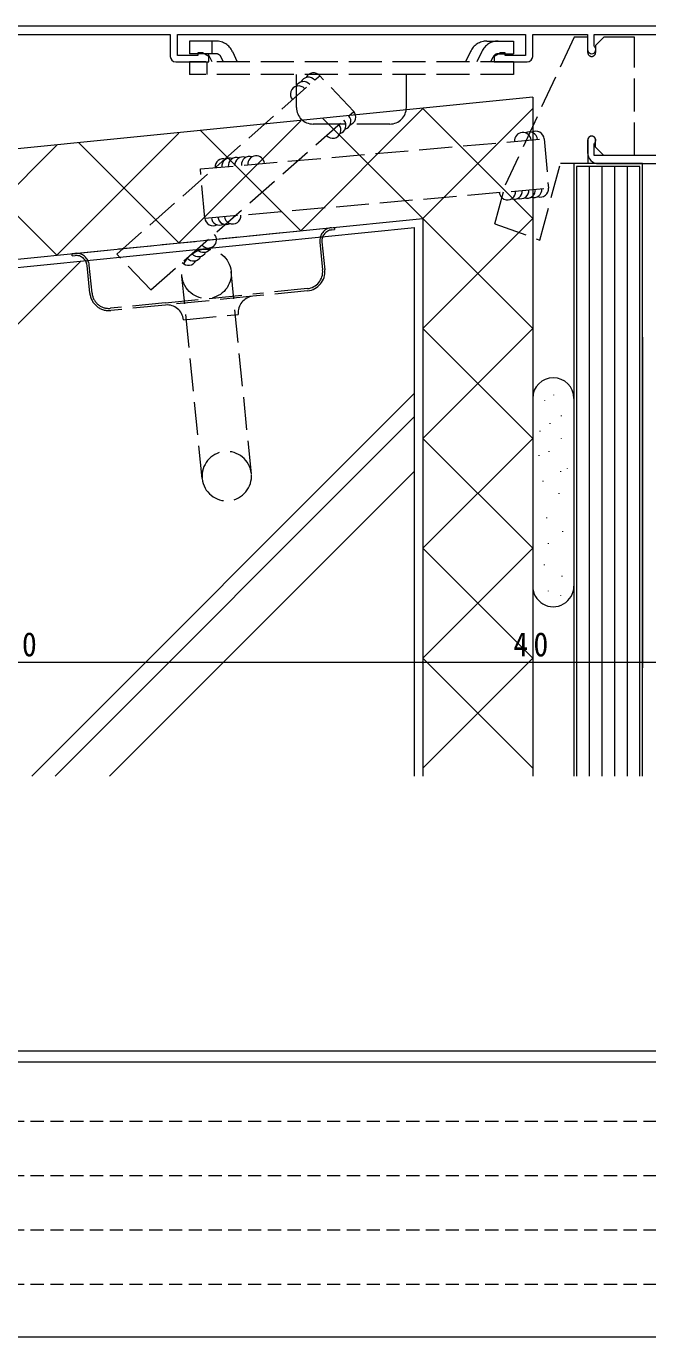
# Model space of a CAD drawing. Units: millimetres, scale not verified. Extents: x -594 to 539, y -420 to 386.
# Drawn here: x -422.2 to -309, y -420 to -181.5 of the extents above; entities that cross this region are included whole.
import ezdxf

# ---------------------------------------------------------------- set-up
doc = ezdxf.new("R2010")
doc.units = ezdxf.units.MM
doc.header["$LTSCALE"] = 2
doc.linetypes.add('DASHED1', pattern=[1.8, 1.2, -0.6])
doc.linetypes.add('DASHED3', pattern=[4, 3, -1])
for name, color, linetype, lineweight in [('0-1_YKK_ZWAK', 7, 'Continuous', 9), ('0-3_YKK_11', 7, 'Continuous', 9), ('0-5_YSS_K', 3, 'Continuous', 9), ('0-6_YKK_13', 4, 'Continuous', 9), ('0-7_YKK_D', 6, 'Continuous', 9)]:
    doc.layers.add(name, color=color, linetype=linetype, lineweight=lineweight)
doc.styles.add('ＭＳ ゴシック', font='')
doc.styles.get('ＭＳ ゴシック').set_extended_font_data('MS Gothic')

msp = doc.modelspace()

# ---------------------------------------------------------------- linework, layer by layer
at = {"layer": '0-1_YKK_ZWAK'}
for p, q in [((510, -368), (-590, -368)), ((456, -370), (-590, -370)), ((-590, -420), (456, -420))]:
    msp.add_line(p, q, dxfattribs=at)
at = {"layer": '0-1_YKK_ZWAK', "linetype": 'DASHED1'}
for p, q in [((-583.43, -380.732), (-228.87, -380.732)), ((-583.43, -390.63), (-228.87, -390.63)), ((-583.43, -400.528), (-228.87, -400.528)), ((-583.43, -410.426), (-228.87, -410.426))]:
    msp.add_line(p, q, dxfattribs=at)
at = {"layer": '0-3_YKK_11'}
for p, q in [((-302, -181.499), (-450, -181.499)), ((-430.35, -182.999), (-396, -182.999)), ((-396, -182.999), (-396, -186.999)), ((-394.7, -182.999), (-331.3, -182.999)), ((-394.7, -186.799), (-394.7, -182.999)), ((-331.3, -182.999), (-331.3, -186.799)), ((-330, -182.999), (-320, -182.999)), ((-330, -186.999), (-330, -182.999)), ((-320, -182.999), (-320, -185.749)), ((-318.8, -182.999), (-301.5, -182.999)), ((-318.8, -185.014), (-318.8, -182.999)), ((-318.714, -185.224), (-318.8, -185.014)), ((-395, -187.999), (-389, -187.999)), ((-391, -186.799), (-394.7, -186.799)), ((-391, -186.349), (-391, -186.799)), ((-390.126, -186.349), (-391, -186.349)), ((-389, -186.999), (-390.126, -186.349)), ((-389, -187.999), (-389, -186.999)), ((-335.874, -186.349), (-337, -186.999)), ((-337, -186.999), (-337, -187.999)), ((-337, -187.999), (-331, -187.999)), ((-335, -186.349), (-335.874, -186.349)), ((-335, -186.799), (-335, -186.349)), ((-331.3, -186.799), (-335, -186.799)), ((-320, -202.249), (-320, -204.499)), ((-318.8, -202.984), (-318.714, -202.774)), ((-318.8, -204.999), (-318.8, -202.984)), ((-301.5, -204.999), (-318.8, -204.999)), ((-318, -206.499), (-302, -206.499))]:
    msp.add_line(p, q, dxfattribs=at)
for centre, radius, start, end in [((-319.25, -185.749), 0.75, 180.00002, 44.41531), ((-395, -186.999), 1, 180, 269.99998), ((-331, -186.999), 1, 270, 359.99998), ((-319.25, -202.249), 0.75, 315.58467, 179.99997), ((-318, -204.499), 2, 180, 269.99998)]:
    msp.add_arc(centre, radius, start, end, dxfattribs=at)
at = {"layer": '0-5_YSS_K', "linetype": 'DASHED3'}
for p, q in [((-405.736, -222.968), (-368.787, -190.503)), ((-362.579, -197.02), (-368.787, -190.503)), ((-399.529, -229.485), (-362.579, -197.019)), ((-390.5, -207.468), (-327.904, -201.993)), ((-327.908, -201.993), (-327.123, -210.959)), ((-389.716, -216.434), (-390.5, -207.468)), ((-389.716, -216.434), (-327.12, -210.959)), ((-399.529, -229.485), (-405.736, -222.968))]:
    msp.add_line(p, q, dxfattribs=at)
at = {"layer": '0-5_YSS_K'}
for p, q in [((-330, -194.4), (-430.026, -204.402)), ((-330, -194.4), (-330, -318)), ((-350, -196.499), (-372.222, -218.722)), ((-330, -196.499), (-350, -216.499)), ((-350, -196.499), (-330, -216.499)), ((-372.222, -198.722), (-394.444, -220.944)), ((-368.272, -198.227), (-350, -216.499)), ((-394.444, -200.944), (-416.667, -223.166)), ((-412.717, -202.671), (-394.444, -220.944)), ((-390.495, -200.449), (-372.222, -218.722)), ((-436.995, -202.837), (-416.667, -223.166)), ((-416.667, -203.166), (-435.833, -222.333)), ((-322.5, -206.499), (-322.5, -318)), ((-310, -206.499), (-322.5, -206.499)), ((-322, -206.999), (-322, -318)), ((-310.5, -206.999), (-322, -206.999)), ((-319.7, -206.999), (-319.7, -318)), ((-317.4, -206.999), (-317.4, -318)), ((-315.1, -206.999), (-315.1, -318)), ((-312.8, -206.999), (-312.8, -318)), ((-310.5, -318), (-310.5, -206.999)), ((-310, -318), (-310, -206.499)), ((-500, -231.499), (-350, -216.499)), ((-330, -216.499), (-350, -236.499)), ((-350, -216.499), (-330, -236.499)), ((-350, -216.499), (-350, -318)), ((-498.5, -232.874), (-351.5, -218.136)), ((-351.5, -318), (-351.5, -218.136)), ((-498.5, -310.451), (-412.278, -224.23)), ((-330, -236.499), (-350, -256.499)), ((-350, -236.499), (-330, -256.499)), ((-421.196, -318), (-351.5, -248.304)), ((-329.994, -249.085), (-329.994, -283.524)), ((-327.826, -249.535), (-327.826, -249.635)), ((-326.207, -248.562), (-326.207, -248.662)), ((-322.499, -249.085), (-322.499, -283.524)), ((-416.953, -318), (-351.5, -252.547)), ((-324.803, -252.345), (-324.803, -252.445)), ((-328.69, -255.154), (-328.69, -255.254)), ((-326.855, -253.749), (-326.855, -253.849)), ((-330, -256.499), (-350, -276.499)), ((-350, -256.499), (-330, -276.499)), ((-324.803, -256.451), (-324.803, -256.551)), ((-328.906, -259.585), (-328.906, -259.685)), ((-327.071, -258.828), (-327.071, -258.928)), ((-323.723, -261.962), (-323.723, -262.062)), ((-323.723, -261.962), (-323.723, -262.062)), ((-407.054, -318), (-351.5, -262.446)), ((-328.15, -264.232), (-328.15, -264.332)), ((-324.911, -262.503), (-324.911, -262.603)), ((-325.235, -266.501), (-325.235, -266.601)), ((-327.502, -270.931), (-327.502, -271.031)), ((-324.587, -273.417), (-324.587, -273.517)), ((-330, -276.499), (-350, -296.499)), ((-350, -276.499), (-330, -296.499)), ((-327.179, -275.578), (-327.179, -275.678)), ((-327.934, -279.468), (-327.934, -279.568)), ((-324.695, -281.522), (-324.695, -281.622)), ((-327.179, -284.223), (-327.179, -284.323)), ((-324.911, -285.088), (-324.911, -285.188)), ((-330, -296.499), (-350, -316.499)), ((-350, -296.499), (-330, -316.499))]:
    msp.add_line(p, q, dxfattribs=at)
for centre, radius, start, end in [((-370.815, -192.285), 1.5, 41.30368, 154.88187), ((-369.914, -191.493), 1.5, 41.30368, 154.88187), ((-372.618, -193.869), 1.5, 41.30368, 221.30368), ((-371.717, -193.077), 1.5, 41.30368, 154.88187), ((-364.607, -198.802), 1.5, 287.72519, 41.30338), ((-363.706, -198.01), 1.5, 287.72519, 41.30338), ((-366.41, -200.386), 1.5, 221.2997, 41.30338), ((-365.509, -199.594), 1.5, 287.72519, 41.30338), ((-331.793, -202.333), 1.5, 4.99855, 184.9984), ((-330.597, -202.229), 1.5, 4.99855, 118.57672), ((-329.402, -202.124), 1.5, 4.99855, 118.57672), ((-380.358, -206.581), 1.5, 4.99855, 184.99855), ((-386.335, -207.104), 1.5, 71.42038, 184.99855), ((-385.14, -206.999), 1.5, 71.42038, 184.99855), ((-383.944, -206.895), 1.5, 71.42038, 184.99855), ((-382.749, -206.79), 1.5, 71.42038, 184.99855), ((-381.553, -206.686), 1.5, 71.42038, 184.99855), ((-334.591, -211.612), 1.5, 184.99855, 4.99855), ((-333.396, -211.508), 1.5, 251.42038, 4.99855), ((-332.2, -211.403), 1.5, 251.42038, 4.99855), ((-331.005, -211.299), 1.5, 251.42038, 4.99855), ((-329.809, -211.194), 1.5, 251.42038, 4.99855), ((-328.614, -211.09), 1.5, 251.42038, 4.99855), ((-388.221, -216.303), 1.5, 184.99855, 298.57674), ((-387.026, -216.199), 1.5, 184.99855, 298.57674), ((-385.83, -216.094), 1.5, 184.99855, 298.57674), ((-384.635, -215.989), 1.5, 184.99855, 4.99855), ((-389.066, -220.365), 1.5, 220.80368, 40.80368), ((-389.975, -221.149), 1.5, 220.80368, 334.38187), ((-392.7, -223.502), 1.5, 220.80368, 334.38187), ((-391.791, -222.718), 1.5, 220.80368, 334.38187), ((-390.883, -221.933), 1.5, 220.80368, 334.38187), ((-326.246, -249.221), 3.75, 0, 180), ((-326.246, -283.388), 3.75, 179.99998, 359.99998)]:
    msp.add_arc(centre, radius, start, end, dxfattribs=at)
at = {"layer": '0-6_YKK_13', "linetype": 'DASHED3'}
for p, q in [((-322.45, -183.499), (-334.999, -210.411)), ((-319.95, -183.499), (-322.45, -183.499)), ((-319.95, -186.299), (-319.95, -183.499)), ((-317.05, -183.499), (-318.55, -184.999)), ((-311.45, -183.499), (-317.05, -183.499)), ((-311.45, -204.999), (-311.45, -183.499)), ((-390.206, -184.199), (-392.5, -184.199)), ((-392.5, -184.199), (-392.5, -186.499)), ((-387.668, -184.199), (-390.206, -184.199)), ((-388.443, -184.199), (-388.443, -186.499)), ((-338.332, -184.199), (-335.794, -184.199)), ((-336.273, -184.199), (-333.5, -184.199)), ((-333.5, -184.199), (-333.5, -186.499)), ((-318.55, -184.999), (-318.55, -186.299)), ((-387.668, -186.499), (-392.5, -186.499)), ((-392.5, -187.999), (-392.5, -190.299)), ((-333.5, -187.999), (-392.5, -187.999)), ((-389.325, -187.999), (-389.325, -190.299)), ((-388.384, -187.999), (-389.094, -186.499)), ((-386.332, -187.999), (-386.762, -187.076)), ((-384.677, -186.104), (-383.794, -187.999)), ((-341.323, -186.104), (-342.206, -187.999)), ((-339.256, -186.087), (-340.161, -187.999)), ((-337.616, -187.999), (-337.177, -187.071)), ((-336.273, -186.499), (-333.5, -186.499)), ((-333.5, -187.999), (-333.5, -190.299)), ((-333.5, -190.299), (-392.5, -190.299)), ((-373, -196.299), (-373, -190.299)), ((-353, -196.299), (-353, -190.299)), ((-356, -199.299), (-370, -199.299)), ((-319.95, -202.199), (-319.95, -206.499)), ((-318.55, -203.499), (-318.55, -202.199)), ((-317.05, -204.999), (-318.55, -203.499)), ((-311.45, -204.999), (-317.05, -204.999)), ((-328.682, -220.422), (-324.951, -206.499)), ((-319.95, -206.499), (-324.951, -206.499)), ((-336.882, -217.437), (-334.999, -210.411)), ((-366.577, -218.559), (-366.079, -218.509)), ((-336.882, -217.437), (-328.714, -220.41)), ((-368.766, -220.788), (-368.258, -225.863)), ((-368.368, -220.748), (-367.86, -225.823)), ((-413.841, -223.286), (-413.344, -223.236)), ((-410.647, -230.102), (-411.154, -225.027)), ((-410.249, -230.062), (-410.756, -224.987)), ((-381.234, -262.938), (-384.915, -226.121)), ((-390.189, -263.833), (-393.871, -227.017)), ((-396.906, -231.843), (-380.985, -230.251)), ((-380.945, -230.649), (-396.866, -232.241)), ((-371.035, -229.256), (-380.985, -230.251)), ((-370.995, -229.654), (-380.945, -230.649)), ((-396.906, -231.843), (-406.856, -232.838)), ((-396.866, -232.241), (-406.816, -233.236)), ((-393.582, -234.927), (-383.632, -233.932))]:
    msp.add_line(p, q, dxfattribs=at)
for points in [[(-413.841, -223.286), (-413.881, -222.887), (-413.383, -222.838), (-366.617, -218.161)], [(-366.617, -218.161), (-366.119, -218.111), (-366.079, -218.509)]]:
    msp.add_lwpolyline(points, dxfattribs=at)
msp.add_circle((-389.393, -226.569), 4.5, dxfattribs=at)
for centre, radius, start, end in [((-387.668, -187.499), 3.3, 24.99998, 90), ((-338.332, -187.499), 3.3, 90, 155), ((-336.273, -187.499), 3.3, 90, 154.66911), ((-387.668, -187.499), 1, 24.99998, 90), ((-336.273, -187.499), 1, 90, 154.66911), ((-319.25, -186.299), 0.7, 180, 0), ((-370, -196.299), 3, 180, 270), ((-356, -196.299), 3, 270, 0), ((-319.25, -202.199), 0.7, 0, 180), ((-366.378, -220.549), 2.4, 95.71059, 185.71059), ((-366.378, -220.549), 2, 95.71059, 185.71059), ((-413.145, -225.226), 2.4, 5.71059, 95.71059), ((-413.145, -225.226), 2, 5.71059, 95.71059), ((-371.343, -226.171), 3.1, 275.71059, 5.71059), ((-371.343, -226.171), 3.5, 275.71059, 5.71059), ((-407.164, -229.753), 3.5, 185.71059, 275.71059), ((-407.164, -229.753), 3.1, 185.71059, 275.71059), ((-380.647, -233.634), 3, 95.71059, 185.71059), ((-396.567, -235.226), 3, 5.71059, 95.71059), ((-385.711, -263.386), 4.5, 5.71059, 185.71059), ((-385.711, -263.386), 4.5, 185.71059, 5.71059)]:
    msp.add_arc(centre, radius, start, end, dxfattribs=at)
at = {"layer": '0-7_YKK_D'}
for p, q in [((-350, -238.096), (-350, -298.249)), ((-350, -238.096), (-350, -298.249)), ((-310, -238.096), (-310, -298.249)), ((-310, -238.096), (-310, -298.249)), ((-500, -297.249), (-350, -297.249)), ((-350, -297.249), (-310, -297.249)), ((-310, -297.249), (-300, -297.249))]:
    msp.add_line(p, q, dxfattribs=at)
for centre, start, end in [((-350, -297.249), 0, 180), ((-350, -297.249), 0, 180), ((-350, -297.249), 180, 0), ((-350, -297.249), 180, 0), ((-310, -297.249), 0, 180), ((-310, -297.249), 0, 180), ((-310, -297.249), 180, 0), ((-310, -297.249), 180, 0)]:
    msp.add_arc(centre, 0.106, start, end, dxfattribs=at)

# ---------------------------------------------------------------- texts
at = {"layer": '0-7_YKK_D', "color": 7, "char_height": 4.399, "attachment_point": 7, "style": 'ＭＳ ゴシック'}
for s, insert in [('\\T1.38;\\W0.9;150', (-430.44, -296.249)), ('\\T1.36;\\W0.9;40', (-333.52, -296.249))]:
    msp.add_mtext(s, dxfattribs=dict(at, insert=insert))

doc.saveas('drawing.dxf')
